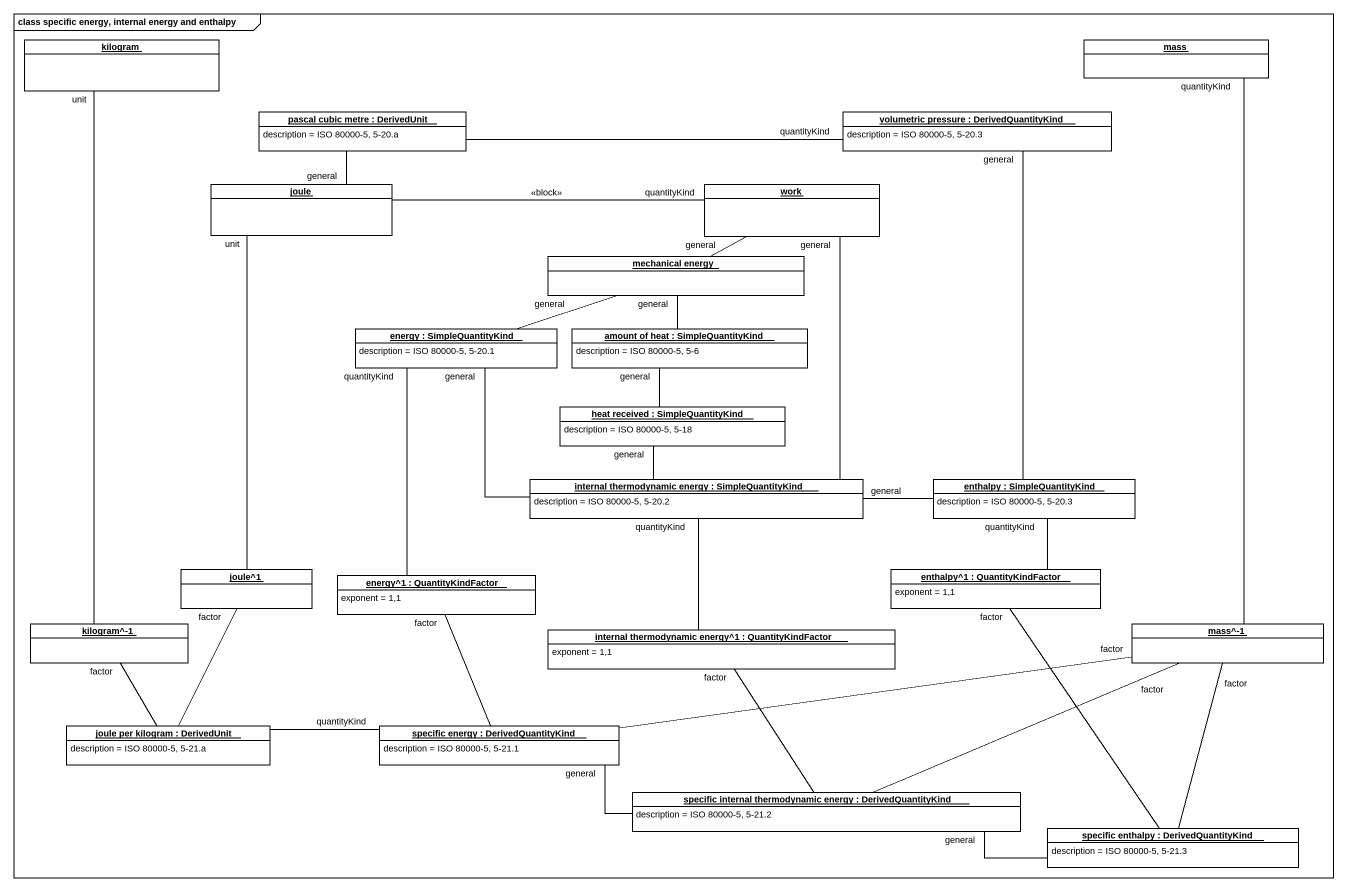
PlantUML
@startuml
mainframe class specific energy, internal energy and enthalpy
hide circle
hide empty members
object kilogram #FFFFFF
object mass #FFFFFF
object "pascal cubic metre : DerivedUnit" as pascal_cubic_metre #FFFFFF {
  description = ISO 80000-5, 5-20.a
}
object "volumetric pressure : DerivedQuantityKind" as volumetric_pressure #FFFFFF {
  description = ISO 80000-5, 5-20.3
}
object joule #FFFFFF
object work #FFFFFF
object "mechanical energy" as mechanical_energy #FFFFFF
object "energy : SimpleQuantityKind" as energy #FFFFFF {
  description = ISO 80000-5, 5-20.1
}
object "amount of heat : SimpleQuantityKind" as amount_of_heat #FFFFFF {
  description = ISO 80000-5, 5-6
}
object "heat received : SimpleQuantityKind" as heat_received #FFFFFF {
  description = ISO 80000-5, 5-18
}
object "internal thermodynamic energy : SimpleQuantityKind" as internal_thermodynamic #FFFFFF {
  description = ISO 80000-5, 5-20.2
}
object "enthalpy : SimpleQuantityKind" as enthalpy #FFFFFF {
  description = ISO 80000-5, 5-20.3
}
object "joule^1" as joule_1 #FFFFFF
object "energy^1 : QuantityKindFactor" as energy_1 #FFFFFF {
  exponent = 1,1
}
object "enthalpy^1 : QuantityKindFactor" as enthalpy_1 #FFFFFF {
  exponent = 1,1
}
object "kilogram^-1" as kilogram_1 #FFFFFF
object "internal thermodynamic energy^1 : QuantityKindFactor" as internal_thermodynamic_2 #FFFFFF {
  exponent = 1,1
}
object "mass^-1" as mass_1 #FFFFFF
object "joule per kilogram : DerivedUnit" as joule_per_kilogram #FFFFFF {
  description = ISO 80000-5, 5-21.a
}
object "specific energy : DerivedQuantityKind" as specific_energy #FFFFFF {
  description = ISO 80000-5, 5-21.1
}
object "specific internal thermodynamic energy : DerivedQuantityKind" as specific_internal #FFFFFF {
  description = ISO 80000-5, 5-21.2
}
object "specific enthalpy : DerivedQuantityKind" as specific_enthalpy #FFFFFF {
  description = ISO 80000-5, 5-21.3
}
kilogram -- kilogram_1 : unit
mass -- mass_1 : quantityKind
pascal_cubic_metre -right- volumetric_pressure : quantityKind
joule -up- pascal_cubic_metre : general
joule -right- work : quantityKind\n<<block>>
joule -- joule_1 : unit
mechanical_energy -right- work : general
energy -right- mechanical_energy : general
energy -- energy_1 : quantityKind
amount_of_heat -up- mechanical_energy : general
heat_received -up- amount_of_heat : general
internal_thermodynamic -up- work : general
internal_thermodynamic -up- energy : general
internal_thermodynamic -up- heat_received : general
internal_thermodynamic -- internal_thermodynamic_2 : quantityKind
enthalpy -up- volumetric_pressure : general
enthalpy -left- internal_thermodynamic : general
enthalpy -- enthalpy_1 : quantityKind
joule_1 -- joule_per_kilogram : factor
energy_1 -- specific_energy : factor
enthalpy_1 -- specific_enthalpy : factor
kilogram_1 -- joule_per_kilogram : factor
internal_thermodynamic_2 -- specific_internal : factor
mass_1 -left- specific_energy : factor
mass_1 -left- specific_internal : factor
mass_1 -- specific_enthalpy : factor
joule_per_kilogram -right- specific_energy : quantityKind
specific_internal -left- specific_energy : general
specific_enthalpy -left- specific_internal : general
@enduml
